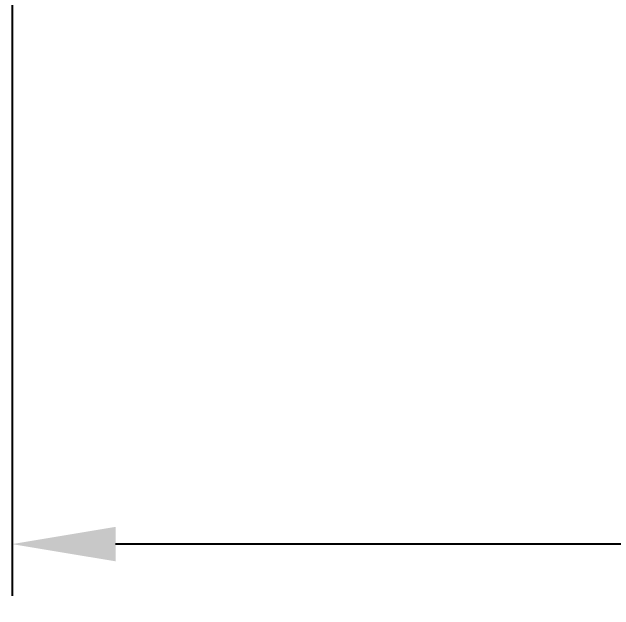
# Model space of a CAD drawing. Header units: millimetres. Extents: x -21688 to -18796, y 95545 to 95804.
# Drawn here: x -21601.28 to -21586.74, y 95544.95 to 95559.4 of the extents above; entities that cross this region are included whole.
import ezdxf

# ---------------------------------------------------------------- set-up
doc = ezdxf.new("R2010")
doc.units = ezdxf.units.MM
doc.styles.get("Standard").update_dxf_attribs({"font": 'ARIAL.TTF'})
doc.dimstyles.new('ISO-25', dxfattribs={"dimtxt": 2.5, "dimasz": 2.5, "dimexe": 1.25, "dimexo": 0.625, "dimtad": 1, "dimtxsty": 'Standard', "dimcen": 2.5, "dimadec": 0, "dimazin": 0, "dimtfac": 1, "dimtmove": 0, "dimatfit": 3, "dimfxl": 0, "dimarcsym": 0})

# ---------------------------------------------------------------- blocks, each defined once
blk = doc.blocks.new('*D5')
at = {"color": 0, "lineweight": -2, "transparency": 16777216}
for p, q in [((-21601.277, 95560.554), (-21601.277, 95545.294)), ((-21557.277, 95560.554), (-21557.277, 95545.294)), ((-21559.777, 95546.544), (-21598.777, 95546.544))]:
    blk.add_line(p, q, dxfattribs=at)
at = {"color": 0, "transparency": 16777216}
for points in [[(-21598.777, 95546.961), (-21598.777, 95546.128), (-21601.277, 95546.544)], [(-21559.777, 95546.961), (-21559.777, 95546.128), (-21557.277, 95546.544)]]:
    blk.add_solid(points, dxfattribs=at)
at = {"layer": 'Defpoints', "color": 0, "transparency": 16777216}
for p in [(-21601.277, 95561.179), (-21557.277, 95561.179), (-21601.277, 95546.544)]:
    blk.add_point(p, dxfattribs=at)
at = {"color": 0, "transparency": 16777216, "insert": (-21579.277, 95548.681), "char_height": 2.5, "attachment_point": 5}
blk.add_mtext('440 Гц', dxfattribs=at)

msp = doc.modelspace()

# ---------------------------------------------------------------- dimensions: what is measured, and where the dimension line sits
dim = msp.add_linear_dim(base=(-21601.2774, 95546.5445), p1=(-21557.2774, 95561.1794), p2=(-21601.2774, 95561.1794), dimstyle='ISO-25', override={"dimlfac": 10, "dimpost": ' Гц'})
dim.commit()
dim.dimension.update_dxf_attribs({"geometry": '*D5', "text_midpoint": (-21579.2774, 95548.6812)})

doc.saveas('drawing.dxf')
